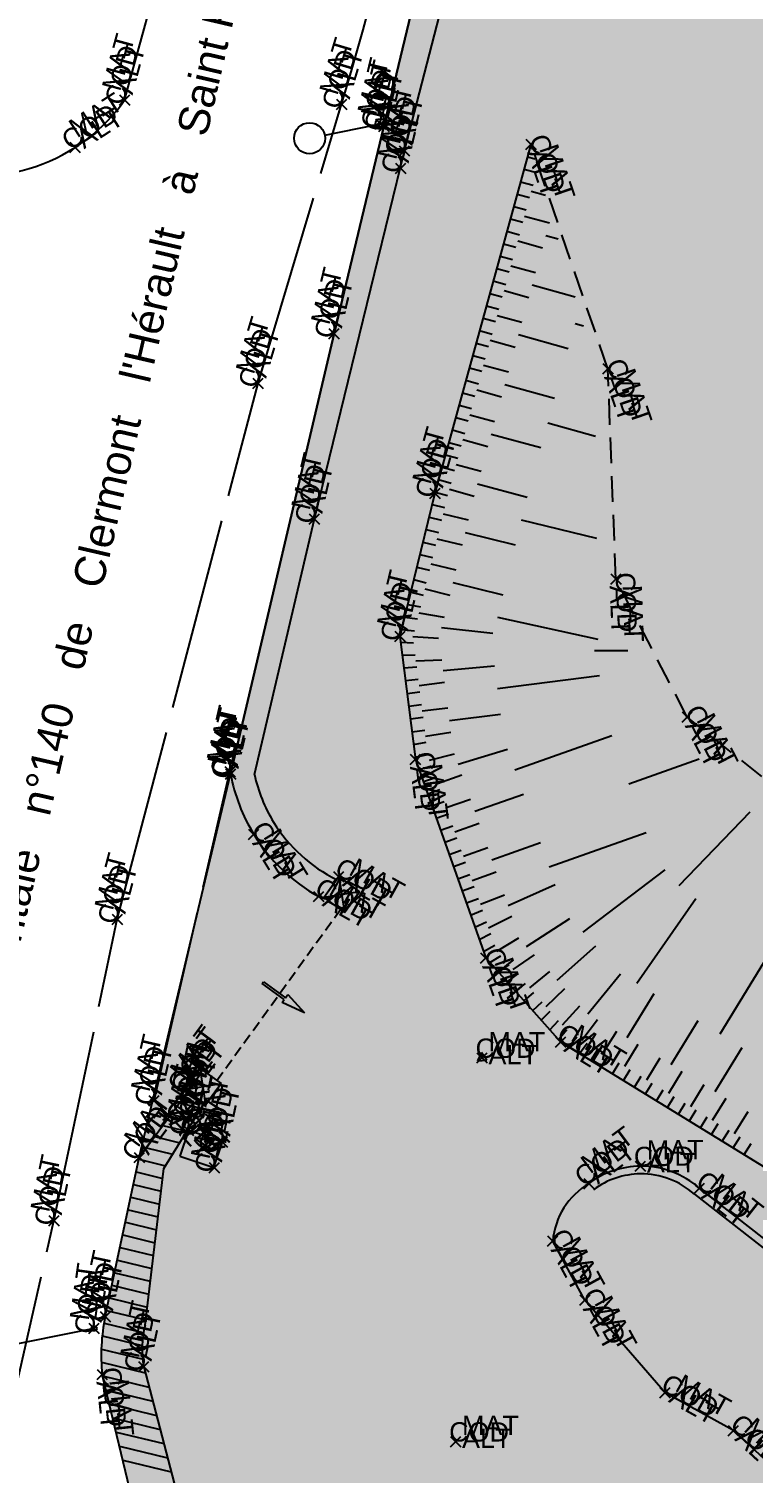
# Model space of a CAD drawing. Extents: x -24 to 1126, y -24 to 2053.
# Drawn here: x 1004.1 to 1018.17, y 1986.67 to 2014.71 of the extents above; entities that cross this region are included whole.
import ezdxf
from ezdxf.enums import TextEntityAlignment as Align

# ---------------------------------------------------------------- set-up
doc = ezdxf.new("R2010")
doc.units = 0
doc.header["$LTSCALE"] = 2.5
doc.header["$PDMODE"] = 3
doc.header["$PDSIZE"] = 0.1
for name, pattern in [('BORDCHAUSSEE', [1.7, 1.5, -0.2]), ('CACH200', [0.12, 0.08, -0.04]), ('CACH500', [0.3, 0.2, -0.1]), ('FANTOME', [63.5, 31.75, -6.35, 6.35, -6.35, 6.35, -6.35])]:
    doc.linetypes.add(name, pattern=pattern)
doc.layers.get('0').update_dxf_attribs({"linetype": 'CONTINUOUS'})
for name, color, linetype in [('F_CADASTRE_APPLICATION', 252, 'FANTOME'), ('T_BORDURES_TROTTOIR', 7, 'CONTINUOUS'), ('T_HACHURES', 7, 'CONTINUOUS'), ('T_MURS', 7, 'CONTINUOUS'), ('T_MURS_HACHURES', 7, 'CONTINUOUS'), ('T_TALUS_BARBULES', 32, 'CONTINUOUS'), ('T_TALUS_CRÊTE', 34, 'CONTINUOUS'), ('T_TALUS_PIED', 34, 'CACH500'), ('T_TEXTES', 7, 'CONTINUOUS'), ('T_VOIES_GOUDRON', 7, 'BORDCHAUSSEE'), ('TOPOALT', 7, 'CONTINUOUS'), ('TOPOCOD', 1, 'CONTINUOUS'), ('TOPOMAT', 4, 'CONTINUOUS')]:
    doc.layers.add(name, color=color, linetype=linetype)
doc.styles.add('ARIAL', font='arial.ttf')

msp = doc.modelspace()

# ---------------------------------------------------------------- linework, layer by layer
at = {"color": 0, "linetype": 'CONTINUOUS'}
msp.add_line((1009.851, 2012.646), (1010.835, 2012.845), dxfattribs=at)
for p, q in [((1009.829, 1997.848), (1010.121, 1998.253)), ((1010.121, 1998.253), (1010.527, 1997.96)), ((1010.121, 1998.253), (1010.234, 1997.555)), ((1010.527, 1997.96), (1009.829, 1997.848)), ((1009.829, 1997.848), (1010.234, 1997.555)), ((1010.527, 1997.96), (1010.234, 1997.555)), ((1010.234, 1997.555), (1010.527, 1997.96)), ((1007.429, 1994.527), (1007.136, 1994.121)), ((1007.429, 1994.527), (1007.835, 1994.234)), ((1007.542, 1993.829), (1007.429, 1994.527)), ((1007.136, 1994.121), (1007.835, 1994.234)), ((1007.136, 1994.121), (1007.542, 1993.829)), ((1007.542, 1993.829), (1007.835, 1994.234)), ((1007.835, 1994.234), (1007.542, 1993.829)), ((1007.201, 1993.324), (1007.033, 1992.825)), ((1007.86, 1993.102), (1007.201, 1993.324)), ((1007.693, 1992.604), (1007.86, 1993.102)), ((1007.033, 1992.825), (1007.693, 1992.604)), ((1005.37, 1989.481), (1003.201, 1989.044))]:
    msp.add_line(p, q)
at = {"color": 0, "linetype": 'BYBLOCK'}
for p, q in [((1008.636, 1996.177), (1008.659, 1996.21)), ((1009.063, 1995.869), (1008.636, 1996.177)), ((1008.659, 1996.21), (1009.086, 1995.901)), ((1009.019, 1995.808), (1009.063, 1995.869)), ((1009.457, 1995.608), (1009.019, 1995.808)), ((1009.086, 1995.901), (1009.129, 1995.961)), ((1009.129, 1995.961), (1009.457, 1995.608))]:
    msp.add_line(p, q, dxfattribs=at)
at = {"color": 0}
for p, q in [((1012.894, 1994.839), (1012.818, 1994.674)), ((1012.818, 1994.674), (1012.999, 1994.69)), ((1012.999, 1994.69), (1012.894, 1994.839)), ((1012.903, 1994.734), (1012.903, 1994.734))]:
    msp.add_line(p, q, dxfattribs=at)
msp.add_circle((1010.933, 2012.865), 0.1, dxfattribs=at)
at = {"color": 0, "linetype": 'CONTINUOUS'}
msp.add_circle((1009.555, 2012.587), 0.301, dxfattribs=at)
msp.add_circle((1005.37, 1989.481), 0.05)
at = {"color": 0}
for p in [(1005.962, 2013.327), (1010.176, 2013.247), (1010.933, 2012.865), (1010.998, 2012.817), (1005, 2012.409), (1011.397, 2012.343), (1013.853, 2012.468), (1011.326, 2012.002), (1010.029, 2008.795), (1015.348, 2008.111), (1008.553, 2007.831), (1011.988, 2005.696), (1009.648, 2005.196), (1015.503, 2004.028), (1011.309, 2002.916), (1016.888, 2001.351), (1011.611, 2000.529), (1008.007, 2000.29), (1008.021, 2000.243), (1008.471, 1999.074), (1010.121, 1998.253), (1009.732, 1997.866), (1005.82, 1997.425), (1012.977, 1996.674), (1014.43, 1995.043), (1012.903, 1994.734), (1007.136, 1994.121), (1007.19, 1994.08), (1006.535, 1993.905), (1006.807, 1993.627), (1007.397, 1993.667), (1007.201, 1993.324), (1007.86, 1993.102), (1006.247, 1992.799), (1007.702, 1992.601), (1015.98, 1992.631), (1014.979, 1992.292), (1017.125, 1992.2), (1004.59, 1991.572), (1014.277, 1991.176), (1014.903, 1990.03), (1005.586, 1989.71), (1005.37, 1989.481), (1006.332, 1988.737), (1005.526, 1988.586), (1016.459, 1988.232), (1012.39, 1987.285), (1017.786, 1987.497)]:
    msp.add_point(p, dxfattribs=at)
at = {"layer": 'F_CADASTRE_APPLICATION'}
for p, q in [((1010.998, 2012.817), (1012.021, 2017.071)), ((1010.029, 2008.795), (1010.998, 2012.817)), ((1008.021, 2000.243), (1010.029, 2008.795)), ((1006.247, 1992.799), (1008.021, 2000.243)), ((1005.586, 1989.71), (1006.247, 1992.799)), ((1007.092, 1982.092), (1005.526, 1988.586))]:
    msp.add_line(p, q, dxfattribs=at)
msp.add_arc((1009.101, 1988.958), 3.594, 167.9165, 185.9425, dxfattribs=at)
at = {"layer": 'T_BORDURES_TROTTOIR'}
for p, q in [((1014.903, 1990.03), (1014.277, 1991.176)), ((1016.459, 1988.232), (1014.903, 1990.03)), ((1017.786, 1987.497), (1016.459, 1988.232)), ((1019.232, 1986.162), (1017.786, 1987.497))]:
    msp.add_line(p, q, dxfattribs=at)
msp.add_arc((1015.72, 1991.048), 1.449, 120.775, 174.9309, dxfattribs=at)
at = {"layer": 'T_HACHURES', "color": 31}
for points in [[(1019.977, 1934.571), (1017.53, 2024.578), (1019.977, 2024.915)], [(1017.172, 1939.54), (1015.778, 2024.338), (1017.172, 2024.529)], [(1017.195, 1939.469), (1017.172, 2024.529), (1017.195, 2024.532)], [(1017.172, 1939.54), (1017.172, 2024.529), (1017.195, 1939.469)], [(1017.218, 1939.398), (1017.195, 2024.532), (1017.218, 2024.536)], [(1017.195, 1939.469), (1017.195, 2024.532), (1017.218, 1939.398)], [(1017.243, 1939.328), (1017.218, 2024.536), (1017.243, 2024.539)], [(1017.218, 1939.398), (1017.218, 2024.536), (1017.243, 1939.328)], [(1017.27, 1939.258), (1017.243, 2024.539), (1017.27, 2024.543)], [(1017.243, 1939.328), (1017.243, 2024.539), (1017.27, 1939.258)], [(1017.297, 1939.189), (1017.27, 2024.543), (1017.297, 2024.546)], [(1017.27, 1939.258), (1017.27, 2024.543), (1017.297, 1939.189)], [(1017.327, 1939.12), (1017.297, 2024.546), (1017.327, 2024.551)], [(1017.297, 1939.189), (1017.297, 2024.546), (1017.327, 1939.12)], [(1017.357, 1939.052), (1017.327, 2024.551), (1017.357, 2024.555)], [(1017.327, 1939.12), (1017.327, 2024.551), (1017.357, 1939.052)], [(1017.389, 1938.985), (1017.357, 2024.555), (1017.389, 2024.559)], [(1017.357, 1939.052), (1017.357, 2024.555), (1017.389, 1938.985)], [(1017.422, 1938.918), (1017.389, 2024.559), (1017.422, 2024.564)], [(1017.389, 1938.985), (1017.389, 2024.559), (1017.422, 1938.918)], [(1017.457, 1938.852), (1017.422, 2024.564), (1017.457, 2024.568)], [(1017.422, 1938.918), (1017.422, 2024.564), (1017.457, 1938.852)], [(1017.493, 1938.786), (1017.457, 2024.568), (1017.493, 2024.573)], [(1017.457, 1938.852), (1017.457, 2024.568), (1017.493, 1938.786)], [(1017.53, 1938.722), (1017.493, 2024.573), (1017.53, 2024.578)], [(1017.493, 1938.786), (1017.493, 2024.573), (1017.53, 1938.722)], [(1017.53, 1938.722), (1017.53, 2024.578), (1019.977, 1934.571)], [(1013.332, 1956.293), (1012.905, 2021.761), (1013.332, 2024.125)], [(1014.094, 1953.034), (1013.332, 2024.125), (1014.094, 2024.191)], [(1013.332, 1956.293), (1013.332, 2024.125), (1014.094, 1953.034)], [(1014.581, 1951.282), (1014.094, 2024.191), (1014.581, 2024.234)], [(1014.094, 1953.034), (1014.094, 2024.191), (1014.581, 1951.282)], [(1014.789, 1950.399), (1014.581, 2024.234), (1014.789, 2024.252)], [(1014.581, 1951.282), (1014.581, 2024.234), (1014.789, 1950.399)], [(1015.696, 1946.146), (1014.789, 2024.252), (1015.696, 2024.33)], [(1014.789, 1950.399), (1014.789, 2024.252), (1015.696, 1946.146)], [(1015.778, 1945.776), (1015.696, 2024.33), (1015.778, 2024.338)], [(1015.696, 1946.146), (1015.696, 2024.33), (1015.778, 1945.776)], [(1015.778, 1945.776), (1015.778, 2024.338), (1017.172, 1939.54)], [(1012.874, 1958.242), (1012.021, 2017.071), (1012.874, 2021.588)], [(1012.905, 1958.118), (1012.874, 2021.588), (1012.905, 2021.761)], [(1012.874, 1958.242), (1012.874, 2021.588), (1012.905, 1958.118)], [(1012.905, 1958.118), (1012.905, 2021.761), (1013.332, 1956.293)], [(1012.021, 1961.593), (1011.192, 2013.625), (1012.021, 2017.071)], [(1012.021, 1961.593), (1012.021, 2017.071), (1012.874, 1958.242)], [(1011.192, 1964.855), (1010.998, 2012.817), (1011.192, 2013.625)], [(1011.192, 1964.855), (1011.192, 2013.625), (1012.021, 1961.593)], [(1010.998, 1965.704), (1010.302, 2009.929), (1010.998, 2012.817)], [(1010.998, 1965.704), (1010.998, 2012.817), (1011.192, 1964.855)], [(1010.302, 1968.743), (1010.029, 2008.795), (1010.302, 2009.929)], [(1010.302, 1968.743), (1010.302, 2009.929), (1010.998, 1965.704)], [(1010.029, 1970.008), (1009.509, 2006.583), (1010.029, 2008.795)], [(1010.029, 1970.008), (1010.029, 2008.795), (1010.302, 1968.743)], [(1009.509, 1972.414), (1008.021, 2000.243), (1009.509, 2006.583)], [(1009.509, 1972.414), (1009.509, 2006.583), (1010.029, 1970.008)], [(1008.021, 1978.374), (1007.092, 1996.345), (1008.021, 2000.243)], [(1008.021, 1978.374), (1008.021, 2000.243), (1009.509, 1972.414)], [(1007.092, 1982.092), (1006.247, 1992.799), (1007.092, 1996.345)], [(1007.092, 1982.092), (1007.092, 1996.345), (1008.021, 1978.374)], [(1006.247, 1985.594), (1005.586, 1989.71), (1006.247, 1992.799)], [(1006.247, 1985.594), (1006.247, 1992.799), (1007.092, 1982.092)], [(1005.572, 1988.394), (1005.559, 1989.571), (1005.572, 1989.641)], [(1005.586, 1988.336), (1005.572, 1989.641), (1005.586, 1989.71)], [(1005.572, 1988.394), (1005.572, 1989.641), (1005.586, 1988.336)], [(1005.586, 1988.336), (1005.586, 1989.71), (1006.247, 1985.594)], [(1005.529, 1988.571), (1005.526, 1989.328), (1005.529, 1989.362)], [(1005.538, 1988.536), (1005.529, 1989.362), (1005.538, 1989.432)], [(1005.529, 1988.571), (1005.529, 1989.362), (1005.538, 1988.536)], [(1005.548, 1988.494), (1005.538, 1989.432), (1005.548, 1989.502)], [(1005.538, 1988.536), (1005.538, 1989.432), (1005.548, 1988.494)], [(1005.559, 1988.447), (1005.548, 1989.502), (1005.559, 1989.571)], [(1005.548, 1988.494), (1005.548, 1989.502), (1005.559, 1988.447)], [(1005.559, 1988.447), (1005.559, 1989.571), (1005.572, 1988.394)], [(1005.508, 1988.841), (1005.507, 1989.041), (1005.508, 1989.08)], [(1005.51, 1988.797), (1005.508, 1989.08), (1005.51, 1989.114)], [(1005.508, 1988.841), (1005.508, 1989.08), (1005.51, 1988.797)], [(1005.511, 1988.768), (1005.51, 1989.114), (1005.511, 1989.15)], [(1005.51, 1988.797), (1005.51, 1989.114), (1005.511, 1988.768)], [(1005.514, 1988.726), (1005.511, 1989.15), (1005.514, 1989.186)], [(1005.511, 1988.768), (1005.511, 1989.15), (1005.514, 1988.726)], [(1005.516, 1988.697), (1005.514, 1989.186), (1005.516, 1989.221)], [(1005.514, 1988.726), (1005.514, 1989.186), (1005.516, 1988.697)], [(1005.519, 1988.656), (1005.516, 1989.221), (1005.519, 1989.257)], [(1005.516, 1988.697), (1005.516, 1989.221), (1005.519, 1988.656)], [(1005.522, 1988.626), (1005.519, 1989.257), (1005.522, 1989.291)], [(1005.519, 1988.656), (1005.519, 1989.257), (1005.522, 1988.626)], [(1005.526, 1988.586), (1005.522, 1989.291), (1005.526, 1989.328)], [(1005.522, 1988.626), (1005.522, 1989.291), (1005.526, 1988.586)], [(1005.526, 1988.586), (1005.526, 1989.328), (1005.529, 1988.571)], [(1005.507, 1988.918), (1005.506, 1988.938), (1005.507, 1989.009)], [(1005.507, 1988.868), (1005.507, 1989.009), (1005.507, 1989.041)], [(1005.507, 1988.868), (1005.507, 1989.041), (1005.508, 1988.841)], [(1005.507, 1988.918), (1005.507, 1989.009), (1005.507, 1988.868)]]:
    msp.add_solid(points, dxfattribs=at)
at = {"layer": 'T_MURS'}
for p, q in [((1012.021, 2017.071), (1010.998, 2012.817)), ((1011.397, 2012.343), (1012.591, 2016.948)), ((1010.998, 2012.817), (1010.029, 2008.795)), ((1009.648, 2005.196), (1011.397, 2012.343)), ((1010.029, 2008.795), (1008.021, 2000.243)), ((1008.483, 2000.236), (1009.648, 2005.196)), ((1009.829, 1997.848), (1010.079, 1998.194)), ((1009.732, 1997.866), (1009.829, 1997.848)), ((1006.247, 1992.799), (1007.19, 1994.08)), ((1006.725, 1992.585), (1007.505, 1993.855)), ((1005.586, 1989.71), (1006.247, 1992.799)), ((1006.358, 1989.545), (1006.725, 1992.585)), ((1017.125, 1992.2), (1021.653, 1988.664)), ((1017.028, 1992.085), (1021.537, 1988.564)), ((1007.092, 1982.092), (1005.526, 1988.586)), ((1006.332, 1988.737), (1007.994, 1982.378))]:
    msp.add_line(p, q, dxfattribs=at)
at = {"layer": 'T_MURS', "color": 2}
msp.add_line((1009.829, 1997.848), (1009.829, 1997.848), dxfattribs=at)
at = {"layer": 'T_MURS', "linetype": 'CACH200'}
msp.add_line((1007.753, 1994.292), (1010.153, 1997.614), dxfattribs=at)
at = {"layer": 'T_MURS'}
for centre, radius, start, end in [((1011.406, 2000.875), 3.444, 190.5742, 211.5379), ((1011.406, 2000.875), 2.992, 192.3352, 211.5379), ((1011.406, 2000.875), 2.992, 211.5379, 243.6594), ((1011.406, 2000.875), 3.444, 211.5379, 240.9099), ((1015.995, 1990.934), 1.697, 90.5111, 126.8218), ((1015.995, 1990.934), 1.547, 90.5111, 126.8218), ((1015.995, 1990.934), 1.697, 48.2678, 90.5111), ((1015.995, 1990.934), 1.547, 48.0905, 90.5111), ((1009.101, 1988.958), 3.594, 167.9165, 185.9425), ((1008.34, 1989.076), 2.036, 166.6794, 189.5702)]:
    msp.add_arc(centre, radius, start, end, dxfattribs=at)
at = {"layer": 'T_MURS_HACHURES'}
for p, q in [((1007.028, 1993.859), (1007.445, 1993.757)), ((1007.188, 1994.077), (1007.197, 1994.075)), ((1006.867, 1993.64), (1007.307, 1993.533)), ((1006.706, 1993.422), (1007.17, 1993.31)), ((1006.385, 1992.986), (1006.895, 1992.862)), ((1006.545, 1993.204), (1007.033, 1993.086)), ((1006.24, 1992.764), (1006.758, 1992.638)), ((1006.187, 1992.519), (1006.702, 1992.394)), ((1006.135, 1992.275), (1006.672, 1992.144)), ((1006.083, 1992.03), (1006.642, 1991.894)), ((1006.03, 1991.786), (1006.612, 1991.644)), ((1005.978, 1991.541), (1006.581, 1991.394)), ((1005.873, 1991.052), (1006.521, 1990.894)), ((1005.926, 1991.296), (1006.551, 1991.144)), ((1005.821, 1990.807), (1006.491, 1990.645)), ((1005.769, 1990.563), (1006.461, 1990.395)), ((1005.716, 1990.318), (1006.431, 1990.145)), ((1005.664, 1990.074), (1006.401, 1989.895)), ((1005.611, 1989.829), (1006.371, 1989.645)), ((1005.566, 1989.583), (1006.339, 1989.395)), ((1005.513, 1989.081), (1006.322, 1988.885)), ((1005.526, 1989.335), (1006.305, 1989.146)), ((1005.513, 1988.824), (1006.363, 1988.617)), ((1005.531, 1988.562), (1006.435, 1988.343)), ((1005.597, 1988.289), (1006.507, 1988.068)), ((1005.663, 1988.016), (1006.579, 1987.793)), ((1005.729, 1987.742), (1006.651, 1987.518)), ((1005.795, 1987.469), (1006.722, 1987.244)), ((1005.861, 1987.196), (1006.794, 1986.969)), ((1005.927, 1986.922), (1006.866, 1986.694))]:
    msp.add_line(p, q, dxfattribs=at)
at = {"layer": 'T_TALUS_BARBULES'}
for p, q in [((1013.853, 2012.468), (1013.853, 2012.468)), ((1013.786, 2012.227), (1013.934, 2012.186)), ((1013.72, 2011.985), (1013.961, 2011.919)), ((1013.587, 2011.503), (1013.828, 2011.437)), ((1013.654, 2011.744), (1013.895, 2011.678)), ((1013.861, 2011.558), (1014.139, 2011.481)), ((1013.521, 2011.262), (1013.762, 2011.196)), ((1013.454, 2011.021), (1013.696, 2010.955)), ((1013.729, 2011.076), (1014.211, 2010.943)), ((1013.388, 2010.78), (1013.629, 2010.714)), ((1014.144, 2010.702), (1014.384, 2010.636)), ((1013.322, 2010.539), (1013.563, 2010.473)), ((1013.596, 2010.593), (1014.078, 2010.461)), ((1013.255, 2010.298), (1013.496, 2010.232)), ((1013.463, 2010.111), (1013.945, 2009.979)), ((1013.123, 2009.816), (1013.364, 2009.75)), ((1013.189, 2010.057), (1013.43, 2009.991)), ((1013.056, 2009.575), (1013.297, 2009.509)), ((1013.331, 2009.629), (1013.813, 2009.497)), ((1013.879, 2009.738), (1014.712, 2009.508)), ((1012.99, 2009.334), (1013.231, 2009.268)), ((1012.924, 2009.093), (1013.165, 2009.027)), ((1013.198, 2009.147), (1013.68, 2009.015)), ((1014.71, 2008.99), (1014.875, 2008.945)), ((1012.857, 2008.852), (1013.098, 2008.786)), ((1013.614, 2008.774), (1014.578, 2008.508)), ((1012.791, 2008.611), (1013.032, 2008.545)), ((1013.065, 2008.665), (1013.547, 2008.532)), ((1012.658, 2008.129), (1012.899, 2008.063)), ((1012.725, 2008.37), (1012.966, 2008.304)), ((1012.932, 2008.183), (1013.415, 2008.05)), ((1012.592, 2007.888), (1012.833, 2007.822)), ((1012.526, 2007.647), (1012.767, 2007.581)), ((1012.8, 2007.701), (1013.282, 2007.568)), ((1013.348, 2007.809), (1014.312, 2007.544)), ((1012.459, 2007.406), (1012.7, 2007.339)), ((1012.393, 2007.165), (1012.634, 2007.098)), ((1012.667, 2007.219), (1013.149, 2007.086)), ((1014.18, 2007.062), (1015.11, 2006.806)), ((1012.327, 2006.924), (1012.568, 2006.857)), ((1012.534, 2006.737), (1013.016, 2006.604)), ((1013.083, 2006.845), (1014.047, 2006.58)), ((1012.26, 2006.683), (1012.501, 2006.616)), ((1012.127, 2006.201), (1012.368, 2006.134)), ((1012.194, 2006.442), (1012.435, 2006.375)), ((1012.402, 2006.255), (1012.884, 2006.122)), ((1012.061, 2005.96), (1012.302, 2005.893)), ((1011.995, 2005.719), (1012.236, 2005.654)), ((1012.269, 2005.773), (1012.751, 2005.64)), ((1012.817, 2005.881), (1013.782, 2005.616)), ((1011.935, 2005.476), (1012.178, 2005.417)), ((1011.875, 2005.233), (1012.118, 2005.174)), ((1012.148, 2005.295), (1012.634, 2005.177)), ((1013.664, 2005.182), (1015.125, 2004.825)), ((1011.816, 2004.99), (1012.059, 2004.931)), ((1012.029, 2004.809), (1012.515, 2004.691)), ((1012.574, 2004.934), (1013.546, 2004.696)), ((1011.698, 2004.504), (1011.94, 2004.445)), ((1011.757, 2004.747), (1012, 2004.688)), ((1011.638, 2004.262), (1011.881, 2004.202)), ((1011.911, 2004.324), (1012.396, 2004.205)), ((1011.579, 2004.019), (1011.822, 2003.959)), ((1012.337, 2003.962), (1013.309, 2003.725)), ((1011.52, 2003.776), (1011.763, 2003.717)), ((1011.792, 2003.838), (1012.278, 2003.719)), ((1011.46, 2003.533), (1011.706, 2003.487)), ((1011.677, 2003.372), (1012.171, 2003.292)), ((1011.401, 2003.29), (1011.649, 2003.257)), ((1012.117, 2003.087), (1013.111, 2002.978)), ((1013.201, 2003.286), (1015.156, 2002.865)), ((1011.324, 2002.802), (1011.574, 2002.794)), ((1011.342, 2003.047), (1011.591, 2003.026)), ((1011.562, 2002.911), (1012.061, 2002.882)), ((1011.355, 2002.554), (1011.605, 2002.558)), ((1015.089, 2002.645), (1015.735, 2002.64)), ((1011.386, 2002.306), (1011.636, 2002.323)), ((1011.621, 2002.441), (1012.12, 2002.462)), ((1012.149, 2002.252), (1013.144, 2002.346)), ((1011.418, 2002.058), (1011.666, 2002.088)), ((1011.682, 2001.965), (1012.178, 2002.028)), ((1013.201, 2001.905), (1015.185, 2002.156)), ((1011.449, 2001.81), (1011.697, 2001.841)), ((1011.48, 2001.562), (1011.729, 2001.593)), ((1011.744, 2001.469), (1012.24, 2001.532)), ((1012.272, 2001.284), (1013.264, 2001.409)), ((1011.512, 2001.314), (1011.76, 2001.345)), ((1011.543, 2001.066), (1011.791, 2001.098)), ((1011.574, 2000.818), (1011.821, 2000.862)), ((1011.806, 2000.98), (1012.3, 2001.056)), ((1013.539, 2000.327), (1015.424, 2000.995)), ((1011.606, 2000.57), (1011.85, 2000.626)), ((1011.881, 2000.512), (1012.366, 2000.635)), ((1012.44, 2000.434), (1013.396, 2000.726)), ((1011.681, 2000.332), (1011.921, 2000.4)), ((1015.758, 2000.053), (1017.123, 2000.537)), ((1011.764, 2000.096), (1012.001, 2000.175)), ((1012.042, 2000.062), (1012.513, 2000.229)), ((1011.848, 1999.861), (1012.083, 1999.944)), ((1012.209, 1999.591), (1012.68, 1999.758)), ((1012.763, 1999.522), (1013.706, 1999.856)), ((1011.931, 1999.625), (1012.167, 1999.709)), ((1012.015, 1999.39), (1012.25, 1999.473)), ((1016.734, 1998.077), (1018.113, 1999.513)), ((1012.098, 1999.154), (1012.334, 1999.237)), ((1012.376, 1999.12), (1012.847, 1999.287)), ((1012.182, 1998.918), (1012.417, 1999.002)), ((1013.097, 1998.58), (1014.04, 1998.914)), ((1014.207, 1998.442), (1016.092, 1999.11)), ((1012.265, 1998.683), (1012.501, 1998.766)), ((1012.543, 1998.648), (1013.014, 1998.815)), ((1012.349, 1998.447), (1012.584, 1998.53)), ((1012.709, 1998.177), (1013.181, 1998.344)), ((1014.867, 1997.175), (1016.461, 1998.382)), ((1012.432, 1998.211), (1012.668, 1998.295)), ((1012.516, 1997.976), (1012.751, 1998.059)), ((1013.41, 1997.691), (1014.323, 1998.097)), ((1012.599, 1997.74), (1012.833, 1997.828)), ((1012.873, 1997.715), (1013.337, 1997.9)), ((1015.909, 1996.185), (1017.054, 1997.825)), ((1012.683, 1997.504), (1012.913, 1997.601)), ((1013.032, 1997.261), (1013.481, 1997.482)), ((1012.766, 1997.269), (1012.992, 1997.375)), ((1013.77, 1996.897), (1014.612, 1997.438)), ((1012.85, 1997.033), (1013.072, 1997.148)), ((1012.933, 1996.797), (1013.151, 1996.92)), ((1013.19, 1996.807), (1013.621, 1997.061)), ((1013.056, 1996.585), (1013.269, 1996.716)), ((1013.511, 1996.448), (1013.921, 1996.735)), ((1014.365, 1996.243), (1015.113, 1996.907)), ((1017.527, 1995.197), (1018.572, 1996.902)), ((1013.222, 1996.399), (1013.43, 1996.538)), ((1013.389, 1996.212), (1013.591, 1996.359)), ((1013.831, 1996.09), (1014.218, 1996.408)), ((1014.957, 1995.591), (1015.591, 1996.364)), ((1013.555, 1996.025), (1013.751, 1996.18)), ((1014.151, 1995.732), (1014.511, 1996.079)), ((1013.721, 1995.838), (1013.911, 1996.001)), ((1013.888, 1995.652), (1014.071, 1995.822)), ((1015.725, 1995.128), (1016.248, 1995.981)), ((1014.054, 1995.465), (1014.23, 1995.642)), ((1014.469, 1995.372), (1014.801, 1995.746)), ((1014.22, 1995.278), (1014.39, 1995.462)), ((1014.386, 1995.092), (1014.549, 1995.282)), ((1014.845, 1995.08), (1015.147, 1995.479)), ((1015.255, 1994.83), (1015.525, 1995.251)), ((1016.578, 1994.606), (1017.101, 1995.458)), ((1014.587, 1994.946), (1014.742, 1995.143)), ((1014.8, 1994.816), (1014.948, 1995.018)), ((1015.677, 1994.571), (1015.938, 1994.998)), ((1015.014, 1994.685), (1015.153, 1994.893)), ((1015.227, 1994.554), (1015.357, 1994.767)), ((1016.103, 1994.31), (1016.365, 1994.736)), ((1017.43, 1994.083), (1017.953, 1994.935)), ((1015.44, 1994.424), (1015.57, 1994.637)), ((1015.653, 1994.293), (1015.784, 1994.506)), ((1016.529, 1994.049), (1016.791, 1994.475)), ((1015.866, 1994.162), (1015.997, 1994.375)), ((1016.079, 1994.032), (1016.21, 1994.245)), ((1016.292, 1993.901), (1016.423, 1994.114)), ((1016.956, 1993.787), (1017.217, 1994.214)), ((1016.505, 1993.77), (1016.636, 1993.983)), ((1016.718, 1993.64), (1016.849, 1993.853)), ((1017.382, 1993.526), (1017.643, 1993.952)), ((1016.932, 1993.509), (1017.062, 1993.722)), ((1017.145, 1993.378), (1017.275, 1993.591)), ((1017.808, 1993.265), (1018.07, 1993.691)), ((1017.358, 1993.247), (1017.489, 1993.461)), ((1017.571, 1993.117), (1017.702, 1993.33)), ((1017.784, 1992.986), (1017.915, 1993.199)), ((1017.997, 1992.855), (1018.128, 1993.069))]:
    msp.add_line(p, q, dxfattribs=at)
at = {"layer": 'T_TALUS_CRÊTE'}
for p, q in [((1013.853, 2012.468), (1011.988, 2005.696)), ((1011.988, 2005.696), (1011.309, 2002.916)), ((1011.309, 2002.916), (1011.611, 2000.529)), ((1011.611, 2000.529), (1012.977, 1996.674)), ((1012.977, 1996.674), (1014.43, 1995.043)), ((1014.43, 1995.043), (1018.658, 1992.45))]:
    msp.add_line(p, q, dxfattribs=at)
at = {"layer": 'T_TALUS_PIED'}
for p, q in [((1015.348, 2008.111), (1013.853, 2012.468)), ((1015.503, 2004.028), (1015.348, 2008.111)), ((1016.888, 2001.351), (1015.503, 2004.028)), ((1020.684, 1998.324), (1016.888, 2001.351))]:
    msp.add_line(p, q, dxfattribs=at)
at = {"layer": 'T_VOIES_GOUDRON'}
for p, q in [((1005.962, 2013.327), (1007.844, 2020.209)), ((1008.553, 2007.831), (1010.176, 2013.247)), ((1005.82, 1997.425), (1008.553, 2007.831)), ((1006.535, 1993.905), (1008.007, 2000.29)), ((1004.59, 1991.572), (1005.82, 1997.425)), ((1006.807, 1993.627), (1006.535, 1993.905)), ((1002.556, 1982.685), (1004.59, 1991.572))]:
    msp.add_line(p, q, dxfattribs=at)
for centre, radius, start, end in [((941.43, 2033.943), 71.794, 343.24574, 348.05378), ((1003.097, 2015.364), 3.515, 302.7749, 324.5861), ((1003.097, 2015.364), 3.515, 265.9836, 302.7749)]:
    msp.add_arc(centre, radius, start, end, dxfattribs=at)

# ---------------------------------------------------------------- texts
at = {"layer": 'T_TEXTES', "style": 'ARIAL'}
msp.add_text("Route   Départementale   n°140   de   Clermont   l'Hérault   à   Saint Privat", height=0.6, rotation=76.9811, dxfattribs=at).set_placement((1005.604, 2003.368), align=Align.BOTTOM_CENTER)
at = {"layer": 'TOPOALT', "style": 'ARIAL'}
for p, rotation in [((1006.115, 2013.415), 74.698), ((1010.332, 2013.331), 73.2458), ((1011.084, 2012.957), 76.4682), ((1011.149, 2012.909), 76.4682), ((1005.173, 2012.371), 32.7751), ((1011.547, 2012.435), 76.4552), ((1011.476, 2012.095), 76.4552), ((1013.775, 2012.309), 288.9413), ((1010.18, 2008.888), 76.4552), ((1008.709, 2007.915), 73.3177), ((1015.27, 2007.953), 288.9413), ((1012.142, 2005.783), 74.609), ((1009.798, 2005.29), 76.7863), ((1011.461, 2003.007), 76.2755), ((1015.383, 2003.898), 272.1863), ((1008.157, 2000.384), 77.0184), ((1008.171, 2000.336), 76.7863), ((1016.835, 2001.182), 297.3508), ((1011.503, 2000.389), 277.1998), ((1008.43, 1998.902), 301.5379), ((1005.973, 1997.514), 75.2857), ((1010.17, 1998.083), 330.9099), ((1009.78, 1997.696), 330.9099), ((1012.901, 1996.515), 289.5097), ((1006.685, 1993.998), 77.0184), ((1007.311, 1994.148), 53.6249), ((1007.365, 1994.106), 53.6249), ((1014.471, 1994.871), 328.483), ((1007.546, 1993.763), 77.8073), ((1007.349, 1993.42), 77.8073), ((1008.009, 1993.198), 77.8073), ((1006.422, 1992.826), 53.6249), ((1006.805, 1993.45), 314.4246), ((1007.851, 1992.696), 77.8073), ((1015.154, 1992.267), 36.8214), ((1016.106, 1992.507), 0.5107), ((1004.738, 1991.669), 78.1256), ((1017.146, 1992.025), 322.0092), ((1014.227, 1991.006), 298.6443), ((1005.734, 1989.806), 77.9165), ((1005.511, 1989.588), 82.0127), ((1014.853, 1989.86), 298.6443), ((1006.481, 1988.833), 77.8073), ((1005.414, 1988.448), 275.9424), ((1016.508, 1988.062), 331.0172), ((1017.793, 1987.32), 317.2898)]:
    msp.add_attdef('ALT', p, '', height=0.375, rotation=rotation, dxfattribs=at)
for p in [(1013.028, 1994.609), (1012.515, 1987.16)]:
    msp.add_attdef('ALT', p, '', height=0.375, dxfattribs=at)
at = {"layer": 'TOPOCOD', "style": 'ARIAL'}
for p, rotation in [((1005.929, 2013.206), 74.698), ((1010.14, 2013.128), 73.2458), ((1010.904, 2012.743), 76.4682), ((1010.969, 2012.696), 76.4682), ((1004.895, 2012.341), 32.7751), ((1011.367, 2012.222), 76.4552), ((1011.296, 2011.881), 76.4552), ((1013.812, 2012.586), 288.9413), ((1010, 2008.674), 76.4552), ((1008.517, 2007.711), 73.3177), ((1015.307, 2008.23), 288.9413), ((1011.955, 2005.575), 74.609), ((1009.619, 2005.075), 76.7863), ((1011.28, 2002.794), 76.2755), ((1015.499, 2004.153), 272.1863), ((1016.831, 2001.462), 297.3508), ((1007.979, 2000.168), 77.0184), ((1007.992, 2000.121), 76.7863), ((1011.595, 2000.653), 277.1998), ((1008.406, 1999.18), 301.5379), ((1005.789, 1997.304), 75.2857), ((1010.012, 1998.314), 330.9099), ((1009.623, 1997.927), 330.9099), ((1012.935, 1996.792), 289.5097), ((1014.324, 1995.108), 328.483), ((1006.507, 1993.783), 77.0184), ((1007.062, 1994.021), 53.6249), ((1007.116, 1993.979), 53.6249), ((1007.371, 1993.545), 77.8073), ((1007.174, 1993.202), 77.8073), ((1007.834, 1992.98), 77.8073), ((1006.719, 1993.716), 314.4246), ((1006.173, 1992.699), 53.6249), ((1007.676, 1992.478), 77.8073), ((1014.879, 1992.217), 36.8214), ((1015.855, 1992.63), 0.5107), ((1004.564, 1991.45), 78.1256), ((1017.026, 1992.277), 322.0092), ((1014.217, 1991.285), 298.6443), ((1005.56, 1989.588), 77.9165), ((1005.352, 1989.357), 82.0127), ((1014.843, 1990.14), 298.6443), ((1006.306, 1988.615), 77.8073), ((1005.513, 1988.71), 275.9424), ((1016.349, 1988.293), 331.0172), ((1017.694, 1987.582), 317.2898)]:
    msp.add_attdef('COD', p, '', height=0.375, rotation=rotation, dxfattribs=at)
for p in [(1012.778, 1994.734), (1012.265, 1987.285)]:
    msp.add_attdef('COD', p, '', height=0.375, dxfattribs=at)
at = {"layer": 'TOPOMAT', "style": 'ARIAL'}
for p, rotation in [((1005.874, 2013.481), 74.698), ((1010.093, 2013.403), 73.2458), ((1010.841, 2013.015), 76.4682), ((1010.906, 2012.968), 76.4682), ((1005.037, 2012.581), 32.7751), ((1011.304, 2012.494), 76.4552), ((1011.233, 2012.153), 76.4552), ((1014.011, 2012.39), 288.9413), ((1009.937, 2008.946), 76.4552), ((1008.469, 2007.986), 73.3177), ((1015.506, 2008.034), 288.9413), ((1011.901, 2005.849), 74.609), ((1009.555, 2005.347), 76.7863), ((1011.218, 2003.067), 76.2755), ((1015.633, 2003.908), 272.1863), ((1007.913, 2000.44), 77.0184), ((1007.928, 2000.393), 76.7863), ((1017.057, 2001.297), 297.3508), ((1011.751, 2000.42), 277.1998), ((1008.643, 1999.033), 301.5379), ((1005.731, 1997.577), 75.2857), ((1010.292, 1998.302), 330.9099), ((1009.902, 1997.914), 330.9099), ((1013.136, 1996.598), 289.5097), ((1007.11, 1994.296), 53.6249), ((1007.164, 1994.254), 53.6249), ((1014.602, 1995.084), 328.483), ((1006.441, 1994.055), 77.0184), ((1007.301, 1993.816), 77.8073), ((1007.105, 1993.472), 77.8073), ((1007.764, 1993.251), 77.8073), ((1006.221, 1992.974), 53.6249), ((1006.984, 1993.625), 314.4246), ((1007.606, 1992.749), 77.8073), ((1015.004, 1992.467), 36.8214), ((1016.104, 1992.757), 0.5107), ((1004.493, 1991.72), 78.1256), ((1017.3, 1992.222), 322.0092), ((1014.447, 1991.126), 298.6443), ((1005.263, 1989.622), 82.0127), ((1005.49, 1989.859), 77.9165), ((1006.236, 1988.886), 77.8073), ((1015.072, 1989.98), 298.6443), ((1016.629, 1988.281), 331.0172), ((1005.663, 1988.474), 275.9424), ((1017.963, 1987.504), 317.2898)]:
    msp.add_attdef('MAT', p, '', height=0.375, rotation=rotation, dxfattribs=at)
for p in [(1013.028, 1994.859), (1012.515, 1987.41)]:
    msp.add_attdef('MAT', p, '', height=0.375, dxfattribs=at)

doc.saveas('drawing.dxf')
